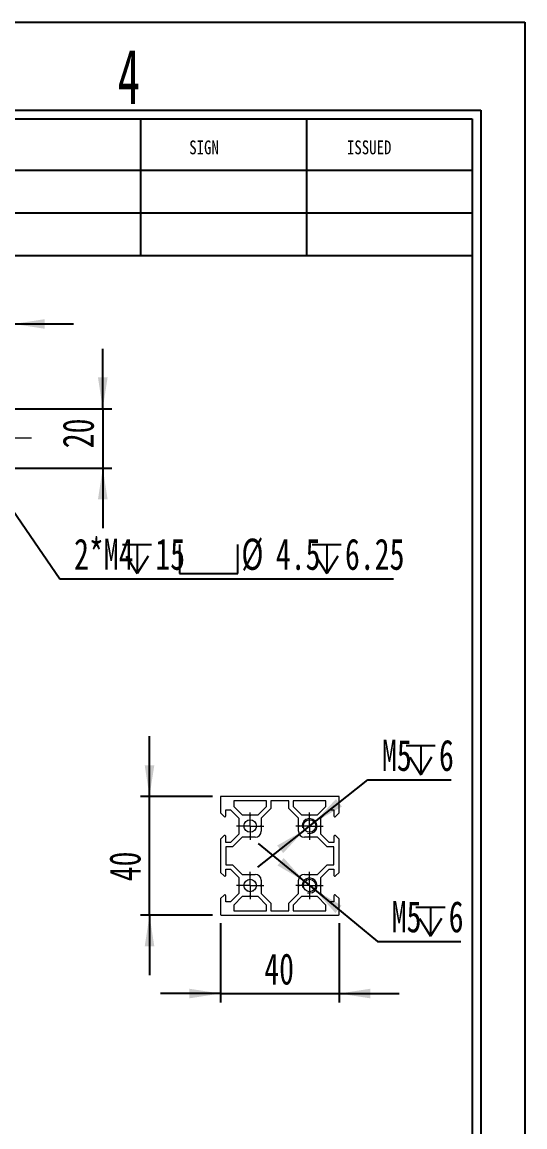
# Model space of a CAD drawing. Header units: millimetres. Extents: x 2 to 295, y 1 to 209.
# Drawn here: x 238.7 to 295.1, y 84.8 to 208.7 of the extents above; entities that cross this region are included whole.
import ezdxf

# ---------------------------------------------------------------- set-up
doc = ezdxf.new("R2010")
doc.units = ezdxf.units.MM
doc.linetypes.add('CENTER', pattern=[10.16, 6.35, -1.27, 1.27, -1.27])
doc.linetypes.add('CENTERX2', pattern=[20.32, 12.7, -2.54, 2.54, -2.54])
doc.layers.add('DIM', color=5, linetype='Continuous')
doc.layers.add('SLD-0', color=179, linetype='Continuous')
doc.layers.add('中心线', color=1, linetype='CENTER', lineweight=15)
doc.styles.add('SLDTEXTSTYLE1', font='TXT', dxfattribs={"width": 0.469})
doc.styles.add('SLDTEXTSTYLE10', font='TXT', dxfattribs={"width": 0.7865})
doc.styles.add('SLDTEXTSTYLE2', font='TXT', dxfattribs={"width": 0.7})
doc.styles.add('SLDTEXTSTYLE6', font='TXT', dxfattribs={"width": 0.6})
doc.dimstyles.new('SLDDIMSTYLE1', dxfattribs={"dimtxt": 3.5, "dimasz": 3.5, "dimexe": 0, "dimexo": 0.0625, "dimgap": 0.875, "dimtad": 2, "dimlfac": 3, "dimrnd": 1e-09, "dimzin": 12, "dimdsep": 46, "dimtxsty": 'SLDTEXTSTYLE1', "dimsah": 1, "dimcen": 0.09, "dimadec": 0, "dimazin": 3, "dimtfac": 1, "dimtmove": 0, "dimatfit": 0, "dimfxl": 0, "dimfrac": 2, "dimtolj": 1, "dimtzin": 12, "dimarcsym": 0})
doc.dimstyles.new('SLDDIMSTYLE2', dxfattribs={"dimtxt": 3.5, "dimasz": 3.5, "dimexe": 0, "dimexo": 0.0625, "dimgap": 0.875, "dimtad": 0, "dimtih": 1, "dimtoh": 1, "dimlfac": 3, "dimrnd": 1e-09, "dimzin": 12, "dimdsep": 46, "dimtxsty": 'SLDTEXTSTYLE1', "dimsah": 1, "dimcen": 0, "dimadec": 0, "dimazin": 3, "dimtfac": 1, "dimtofl": 0, "dimtmove": 0, "dimatfit": 3, "dimfxl": 0, "dimfrac": 2, "dimtolj": 1, "dimtzin": 12, "dimarcsym": 0})
doc.dimstyles.new('SLDDIMSTYLE3', dxfattribs={"dimtxt": 3.5, "dimasz": 3.5, "dimexe": 0, "dimexo": 0.0625, "dimgap": 0.875, "dimtad": 0, "dimtih": 1, "dimtoh": 1, "dimlfac": 3, "dimrnd": 1e-09, "dimzin": 12, "dimdsep": 46, "dimtxsty": 'SLDTEXTSTYLE1', "dimsah": 1, "dimcen": 0, "dimadec": 0, "dimazin": 3, "dimtfac": 1, "dimtmove": 0, "dimatfit": 3, "dimfxl": 0, "dimfrac": 2, "dimtolj": 1, "dimtzin": 12, "dimarcsym": 0})

# ---------------------------------------------------------------- blocks, each defined once
blk = doc.blocks.new('_D_9')
at = {"layer": 'DIM'}
for p, q in [((260.96, 107.61), (260.96, 98.73)), ((274.29, 107.61), (274.29, 98.73)), ((260.96, 99.73), (254.23, 99.73)), ((260.96, 99.73), (274.29, 99.73)), ((274.29, 99.73), (281.02, 99.73))]:
    blk.add_line(p, q, dxfattribs=at)
for points in [[(260.96, 99.73), (257.46, 100.27), (257.46, 99.19)], [(274.29, 99.73), (277.79, 99.19), (277.79, 100.27)]]:
    blk.add_solid(points, dxfattribs=at)
at = {"layer": 'DIM', "insert": (265.88, 104.24), "char_height": 3.5, "attachment_point": 1, "style": 'SLDTEXTSTYLE2'}
blk.add_mtext('40', dxfattribs=at)
blk = doc.blocks.new('_D_10')
at = {"layer": 'DIM'}
for p, q in [((253.01, 121.84), (253.01, 128.58)), ((260.06, 121.84), (252.01, 121.84)), ((253.01, 108.51), (253.01, 121.84)), ((260.06, 108.51), (252.01, 108.51)), ((253.01, 108.51), (253.01, 101.78))]:
    blk.add_line(p, q, dxfattribs=at)
for points in [[(253.01, 121.84), (253.55, 125.34), (252.47, 125.34)], [(253.01, 108.51), (252.47, 105.01), (253.55, 105.01)]]:
    blk.add_solid(points, dxfattribs=at)
at = {"layer": 'DIM', "insert": (248.5, 112.32), "char_height": 3.5, "attachment_point": 1, "rotation": 90, "style": 'SLDTEXTSTYLE2'}
blk.add_mtext('40', dxfattribs=at)
blk = doc.blocks.new('SW_SYMBOL_HOLE_DEPTH')
at = {"layer": 'DIM', "color": 0}
for p, q in [((0, 875), (800, 875)), ((400, 875), (400, 75)), ((100, 555), (400, 75)), ((700, 555), (400, 75))]:
    blk.add_line(p, q, dxfattribs=at)
blk = doc.blocks.new('_D_11')
at = {"layer": 'DIM'}
for p, q in [((271.51, 118.95), (277.49, 123.68)), ((277.49, 123.68), (286.83, 123.68)), ((270.41, 118.08), (271.51, 118.95)), ((270.41, 118.08), (265.13, 113.9))]:
    blk.add_line(p, q, dxfattribs=at)
for points in [[(271.51, 118.95), (274.59, 120.7), (273.92, 121.54)], [(270.41, 118.08), (267.33, 116.33), (268, 115.48)]]:
    blk.add_solid(points, dxfattribs=at)
at = {"layer": 'DIM', "xscale": 0.004072727272727273, "yscale": 0.004072727272727273, "zscale": 0.004072727272727273}
blk.add_blockref('SW_SYMBOL_HOLE_DEPTH', (281.8, 123.97), dxfattribs=at)
at = {"layer": 'DIM', "char_height": 3.5, "attachment_point": 1, "style": 'SLDTEXTSTYLE2'}
for s, insert in [('M5', (279.08, 128.2)), ('6', (285.47, 128.2))]:
    blk.add_mtext(s, dxfattribs=dict(at, insert=insert))
blk = doc.blocks.new('_D_12')
at = {"layer": 'DIM'}
for p, q in [((270.42, 112.29), (265.22, 116.56)), ((270.42, 112.29), (271.5, 111.4)), ((271.5, 111.4), (278.58, 105.58)), ((278.58, 105.58), (287.92, 105.58))]:
    blk.add_line(p, q, dxfattribs=at)
for points in [[(270.42, 112.29), (268.06, 114.93), (267.37, 114.09)], [(271.5, 111.4), (273.86, 108.76), (274.55, 109.59)]]:
    blk.add_solid(points, dxfattribs=at)
at = {"layer": 'DIM', "xscale": 0.004072727272727273, "yscale": 0.004072727272727273, "zscale": 0.004072727272727273}
blk.add_blockref('SW_SYMBOL_HOLE_DEPTH', (282.89, 105.87), dxfattribs=at)
at = {"layer": 'DIM', "char_height": 3.5, "attachment_point": 1, "style": 'SLDTEXTSTYLE2'}
for s, insert in [('M5', (280.17, 110.1)), ('6', (286.56, 110.1))]:
    blk.add_mtext(s, dxfattribs=dict(at, insert=insert))
blk = doc.blocks.new('SW_CENTERMARKSYMBOL_7')
at = {"layer": '中心线', "color": 0}
for p, q in [((0, 0.83), (0, 1.53)), ((-0.83, 0), (-1.53, 0)), ((0, 0), (-0.83, 0)), ((0, 0), (0, 0.83)), ((0, 0), (0, -0.83)), ((0, 0), (0.83, 0)), ((0.83, 0), (1.53, 0)), ((0, -0.83), (0, -1.53))]:
    blk.add_line(p, q, dxfattribs=at)
blk = doc.blocks.new('SW_CENTERMARKSYMBOL_8')
at = {"layer": '中心线', "color": 0}
for p, q in [((0, 0.83), (0, 1.53)), ((-0.83, 0), (-1.53, 0)), ((0, 0), (-0.83, 0)), ((0, 0), (0, 0.83)), ((0, 0), (0, -0.83)), ((0, 0), (0.83, 0)), ((0.83, 0), (1.53, 0)), ((0, -0.83), (0, -1.53))]:
    blk.add_line(p, q, dxfattribs=at)
blk = doc.blocks.new('SW_CENTERMARKSYMBOL_9')
at = {"layer": '中心线', "color": 0}
for p, q in [((0, 0.83), (0, 1.53)), ((-0.83, 0), (-1.53, 0)), ((0, 0), (-0.83, 0)), ((0, 0), (0, 0.83)), ((0, 0), (0, -0.83)), ((0, 0), (0.83, 0)), ((0.83, 0), (1.53, 0)), ((0, -0.83), (0, -1.53))]:
    blk.add_line(p, q, dxfattribs=at)
blk = doc.blocks.new('SW_CENTERMARKSYMBOL_10')
at = {"layer": '中心线', "color": 0}
for p, q in [((0, 0.83), (0, 1.53)), ((-0.83, 0), (-1.53, 0)), ((0, 0), (-0.83, 0)), ((0, 0), (0, 0.83)), ((0, 0), (0, -0.83)), ((0, 0), (0.83, 0)), ((0.83, 0), (1.53, 0)), ((0, -0.83), (0, -1.53))]:
    blk.add_line(p, q, dxfattribs=at)
blk = doc.blocks.new('_D_19')
at = {"layer": 'DIM'}
for p, q in [((234.43, 174.82), (221.59, 174.82)), ((234.43, 167.73), (234.43, 175.82)), ((234.43, 174.82), (237.77, 174.82)), ((237.77, 169.65), (237.77, 175.82)), ((237.77, 174.82), (244.5, 174.82))]:
    blk.add_line(p, q, dxfattribs=at)
for points in [[(234.43, 174.82), (230.93, 175.36), (230.93, 174.28)], [(237.77, 174.82), (241.27, 174.28), (241.27, 175.36)]]:
    blk.add_solid(points, dxfattribs=at)
at = {"layer": 'DIM', "insert": (221.59, 179.33), "char_height": 3.5, "attachment_point": 1, "style": 'SLDTEXTSTYLE2'}
blk.add_mtext('10', dxfattribs=at)
blk = doc.blocks.new('_D_21')
at = {"layer": 'DIM'}
for p, q in [((247.77, 165.32), (247.77, 172.05)), ((236.85, 165.32), (248.77, 165.32)), ((247.77, 165.32), (247.77, 158.65)), ((236.85, 158.65), (248.77, 158.65)), ((247.77, 158.65), (247.77, 151.92))]:
    blk.add_line(p, q, dxfattribs=at)
for points in [[(247.77, 165.32), (248.31, 168.82), (247.23, 168.82)], [(247.77, 158.65), (247.23, 155.15), (248.31, 155.15)]]:
    blk.add_solid(points, dxfattribs=at)
at = {"layer": 'DIM', "insert": (243.26, 160.88), "char_height": 3.5, "attachment_point": 1, "rotation": 90, "style": 'SLDTEXTSTYLE2'}
blk.add_mtext('20', dxfattribs=at)
blk = doc.blocks.new('SW_SYMBOL_HOLE_SPOT')
at = {"layer": 'DIM', "color": 0}
for p, q in [((0, 875), (0, 75)), ((1600, 75), (1600, 875)), ((0, 75), (1600, 75))]:
    blk.add_line(p, q, dxfattribs=at)
blk = doc.blocks.new('_D_23')
at = {"layer": 'DIM'}
for p, q in [((234.43, 158.65), (234.86, 158.03)), ((234.86, 158.03), (242.96, 146.24)), ((242.96, 146.24), (280.37, 146.24))]:
    blk.add_line(p, q, dxfattribs=at)
blk.add_solid([(234.86, 158.03), (236.4, 154.84), (237.28, 155.45)], dxfattribs=at)
at = {"layer": 'DIM', "xscale": 0.004072727272727273, "yscale": 0.004072727272727273, "zscale": 0.004072727272727273}
for name, p in [('SW_SYMBOL_HOLE_DEPTH', (249.99, 146.52)), ('SW_SYMBOL_HOLE_SPOT', (256.38, 146.52)), ('SW_SYMBOL_HOLE_DEPTH', (271.26, 146.52))]:
    blk.add_blockref(name, p, dxfattribs=at)
at = {"layer": 'DIM', "char_height": 3.5, "attachment_point": 1, "style": 'SLDTEXTSTYLE2'}
for s, insert in [('2*M4', (244.55, 150.75)), ('15', (253.66, 150.75)), ('%%c', (263.31, 150.75)), ('4.5', (267.18, 150.75)), ('6.25', (274.93, 150.75))]:
    blk.add_mtext(s, dxfattribs=dict(at, insert=insert))

msp = doc.modelspace()

# ---------------------------------------------------------------- linework, layer by layer
at = {"color": 7, "linetype": 'Continuous', "lineweight": 15}
for p, q in [((260.96, 121.7445), (260.96, 120.0508)), ((274.1933, 121.8445), (261.06, 121.8445)), ((274.2933, 120.0508), (274.2933, 121.7445)), ((261.56, 120.3445), (262.1064, 120.3445)), ((261.56, 119.6526), (261.56, 120.3445)), ((262.1064, 120.3445), (263.0433, 119.4076)), ((262.46, 121.3445), (262.46, 120.698)), ((266.1266, 121.3445), (262.46, 121.3445)), ((262.46, 120.698), (263.3969, 119.7612)), ((265.1898, 119.7612), (266.1266, 120.698)), ((266.6266, 120.4909), (265.5433, 119.4076)), ((266.1266, 120.698), (266.1266, 121.3445)), ((268.6266, 121.3445), (266.6266, 121.3445)), ((266.6266, 121.3445), (266.6266, 120.4909)), ((268.6266, 120.4909), (268.6266, 121.3445)), ((269.71, 119.4076), (268.6266, 120.4909)), ((272.7933, 121.3445), (269.1266, 121.3445)), ((269.1266, 121.3445), (269.1266, 120.698)), ((269.1266, 120.698), (270.0635, 119.7612)), ((271.8564, 119.7612), (272.7933, 120.698)), ((272.21, 119.4076), (273.1469, 120.3445)), ((272.7933, 120.698), (272.7933, 121.3445)), ((273.1469, 120.3445), (273.6933, 120.3445)), ((273.6933, 120.3445), (273.6933, 119.6526)), ((260.988, 119.9831), (261.3893, 119.5819)), ((263.0433, 119.4076), (263.0433, 118.6112)), ((263.3969, 119.7612), (264.1933, 119.7612)), ((264.1933, 119.7612), (264.2933, 119.6612)), ((264.2933, 119.6612), (264.3933, 119.7612)), ((264.3933, 119.7612), (265.1898, 119.7612)), ((265.5433, 119.4076), (265.5433, 118.6112)), ((269.71, 118.6112), (269.71, 119.4076)), ((270.0635, 119.7612), (270.86, 119.7612)), ((270.6224, 119.0945), (270.573, 119.0945)), ((270.86, 119.7612), (270.96, 119.6612)), ((270.96, 119.6612), (271.06, 119.7612)), ((271.06, 119.7612), (271.8564, 119.7612)), ((271.3469, 119.0945), (271.2976, 119.0945)), ((272.21, 118.6112), (272.21, 119.4076)), ((273.864, 119.5819), (274.2653, 119.9831)), ((263.0433, 118.6112), (263.1433, 118.5112)), ((263.1433, 118.5112), (263.0433, 118.4112)), ((263.0433, 118.4112), (263.0433, 117.6147)), ((265.5433, 118.6112), (265.4433, 118.5112)), ((265.4433, 118.5112), (265.5433, 118.4112)), ((265.5433, 118.4112), (265.5433, 117.9278)), ((269.81, 118.5112), (269.71, 118.6112)), ((269.71, 118.4112), (269.81, 118.5112)), ((269.71, 117.9278), (269.71, 118.4112)), ((272.11, 118.5112), (272.21, 118.6112)), ((272.21, 118.4112), (272.11, 118.5112)), ((272.21, 117.6147), (272.21, 118.4112)), ((260.96, 116.9715), (260.96, 113.3841)), ((261.3893, 117.4404), (260.988, 117.0392)), ((261.56, 116.6778), (261.56, 117.3697)), ((262.1064, 116.6778), (261.56, 116.6778)), ((263.0433, 117.6147), (262.1064, 116.6778)), ((263.3969, 117.2612), (262.3135, 116.1778)), ((264.1933, 117.2612), (263.3969, 117.2612)), ((264.2933, 117.3612), (264.1933, 117.2612)), ((264.3933, 117.2612), (264.2933, 117.3612)), ((264.8766, 117.2612), (264.3933, 117.2612)), ((270.86, 117.2612), (270.3766, 117.2612)), ((270.96, 117.3612), (270.86, 117.2612)), ((271.06, 117.2612), (270.96, 117.3612)), ((271.8564, 117.2612), (271.06, 117.2612)), ((272.9398, 116.1778), (271.8564, 117.2612)), ((273.1469, 116.6778), (272.21, 117.6147)), ((273.6933, 116.6778), (273.1469, 116.6778)), ((273.6933, 117.3697), (273.6933, 116.6778)), ((274.2653, 117.0392), (273.864, 117.4404)), ((274.2933, 113.3841), (274.2933, 116.9715)), ((262.3135, 116.1778), (261.56, 116.1778)), ((261.56, 116.1778), (261.56, 114.1778)), ((273.6933, 116.1778), (272.9398, 116.1778)), ((273.6933, 114.1778), (273.6933, 116.1778)), ((261.56, 114.1778), (262.3135, 114.1778)), ((262.3135, 114.1778), (263.3969, 113.0945)), ((271.8564, 113.0945), (272.9398, 114.1778)), ((272.9398, 114.1778), (273.6933, 114.1778)), ((260.988, 113.3165), (261.3893, 112.9152)), ((261.56, 113.6778), (262.1064, 113.6778)), ((261.56, 112.9859), (261.56, 113.6778)), ((262.1064, 113.6778), (263.0433, 112.7409)), ((263.3969, 113.0945), (264.1933, 113.0945)), ((264.1933, 113.0945), (264.2933, 112.9945)), ((264.2933, 112.9945), (264.3933, 113.0945)), ((264.3933, 113.0945), (264.8766, 113.0945)), ((270.3766, 113.0945), (270.86, 113.0945)), ((270.86, 113.0945), (270.96, 112.9945)), ((270.96, 112.9945), (271.06, 113.0945)), ((271.06, 113.0945), (271.8564, 113.0945)), ((272.21, 112.7409), (273.1469, 113.6778)), ((273.1469, 113.6778), (273.6933, 113.6778)), ((273.6933, 113.6778), (273.6933, 112.9859)), ((273.864, 112.9152), (274.2653, 113.3165)), ((263.0433, 112.7409), (263.0433, 111.9445)), ((263.0433, 111.9445), (263.1433, 111.8445)), ((263.1433, 111.8445), (263.0433, 111.7445)), ((263.0433, 111.7445), (263.0433, 110.948)), ((264.8766, 112.1821), (264.8766, 112.2314)), ((265.5433, 111.9445), (265.4433, 111.8445)), ((265.4433, 111.8445), (265.5433, 111.7445)), ((265.5433, 112.4278), (265.5433, 111.9445)), ((265.5433, 111.7445), (265.5433, 110.948)), ((269.71, 111.9445), (269.71, 112.4278)), ((269.81, 111.8445), (269.71, 111.9445)), ((269.71, 111.7445), (269.81, 111.8445)), ((269.71, 110.948), (269.71, 111.7445)), ((270.6224, 112.4278), (270.573, 112.4278)), ((271.3469, 112.4278), (271.2976, 112.4278)), ((271.5433, 112.1821), (271.5433, 112.2314)), ((272.11, 111.8445), (272.21, 111.9445)), ((272.21, 111.7445), (272.11, 111.8445)), ((272.21, 111.9445), (272.21, 112.7409)), ((272.21, 110.948), (272.21, 111.7445)), ((260.96, 110.3049), (260.96, 108.6112)), ((261.3893, 110.7738), (260.988, 110.3725)), ((261.56, 110.0112), (261.56, 110.7031)), ((263.0433, 110.948), (262.1064, 110.0112)), ((263.3969, 110.5945), (262.46, 109.6576)), ((264.1933, 110.5945), (263.3969, 110.5945)), ((263.9064, 111.2612), (263.9557, 111.2612)), ((264.2933, 110.6945), (264.1933, 110.5945)), ((264.3933, 110.5945), (264.2933, 110.6945)), ((265.1898, 110.5945), (264.3933, 110.5945)), ((264.6309, 111.2612), (264.6803, 111.2612)), ((266.1266, 109.6576), (265.1898, 110.5945)), ((265.5433, 110.948), (266.6266, 109.8647)), ((268.6266, 109.8647), (269.71, 110.948)), ((270.0635, 110.5945), (269.1266, 109.6576)), ((270.86, 110.5945), (270.0635, 110.5945)), ((270.96, 110.6945), (270.86, 110.5945)), ((271.06, 110.5945), (270.96, 110.6945)), ((271.8564, 110.5945), (271.06, 110.5945)), ((272.7933, 109.6576), (271.8564, 110.5945)), ((273.1469, 110.0112), (272.21, 110.948)), ((273.6933, 110.7031), (273.6933, 110.0112)), ((274.2653, 110.3725), (273.864, 110.7738)), ((274.2933, 108.6112), (274.2933, 110.3049)), ((262.1064, 110.0112), (261.56, 110.0112)), ((262.46, 109.6576), (262.46, 109.0112)), ((266.1266, 109.0112), (266.1266, 109.6576)), ((266.6266, 109.8647), (266.6266, 109.0112)), ((268.6266, 109.0112), (268.6266, 109.8647)), ((269.1266, 109.6576), (269.1266, 109.0112)), ((272.7933, 109.0112), (272.7933, 109.6576)), ((273.6933, 110.0112), (273.1469, 110.0112)), ((261.06, 108.5112), (274.1933, 108.5112)), ((262.46, 109.0112), (266.1266, 109.0112)), ((266.6266, 109.0112), (268.6266, 109.0112)), ((269.1266, 109.0112), (272.7933, 109.0112))]:
    msp.add_line(p, q, dxfattribs=at)
for centre in [(264.2933, 118.5112), (270.96, 118.5112), (264.2933, 111.8445), (270.96, 111.8445)]:
    msp.add_circle(centre, 0.7, dxfattribs=at)
for centre, radius, start, end in [((261.06, 121.7445), 0.1, 90, 180), ((274.1933, 121.7445), 0.1, 0, 90), ((261.0556, 120.0508), 0.0957, 180, 225), ((261.46, 119.6526), 0.1, 225, 0), ((273.7933, 119.6526), 0.1, 180, 315), ((274.1976, 120.0508), 0.0957, 315, 0), ((264.8766, 117.9278), 0.6667, 270, 0), ((270.3766, 117.9278), 0.6667, 180, 270), ((261.0556, 116.9715), 0.0957, 135, 180), ((261.46, 117.3697), 0.1, 0, 135), ((273.7933, 117.3697), 0.1, 45, 180), ((274.1976, 116.9715), 0.0957, 0, 45), ((261.0556, 113.3841), 0.0957, 180, 225), ((261.46, 112.9859), 0.1, 225, 0), ((264.8766, 112.4278), 0.6667, 0, 90), ((270.3766, 112.4278), 0.6667, 90, 180), ((273.7933, 112.9859), 0.1, 180, 315), ((274.1976, 113.3841), 0.0957, 315, 360), ((261.0556, 110.3049), 0.0957, 135, 180), ((261.46, 110.7031), 0.1, 0, 135), ((273.7933, 110.7031), 0.1, 45, 180), ((274.1976, 110.3049), 0.0957, 0, 45), ((261.06, 108.6112), 0.1, 180, 270), ((274.1933, 108.6112), 0.1, 270, 0)]:
    msp.add_arc(centre, radius, start, end, dxfattribs=at)
at = {"color": 7, "linetype": 'Continuous', "lineweight": 0}
for centre in [(270.96, 118.5112), (270.96, 111.8445)]:
    msp.add_arc(centre, 0.8333, 255, 195, dxfattribs=at)
at = {"layer": 'SLD-0'}
for p, q in [((1.812, 208.6737), (295.1066, 208.6737)), ((295.1066, 208.6737), (295.1066, 1.2938)), ((12.6748, 197.811), (289.1814, 197.811)), ((252.0174, 197.811), (252.0174, 182.5137)), ((270.5994, 197.811), (270.5994, 182.5137)), ((289.1814, 197.811), (289.1814, 7.2189))]:
    msp.add_line(p, q, dxfattribs=at)
at = {"layer": 'SLD-0', "color": 6, "linetype": 'Continuous'}
for p, q in [((11.6873, 198.7985), (290.1689, 198.7985)), ((290.1689, 198.7985), (290.1689, 6.2314))]:
    msp.add_line(p, q, dxfattribs=at)
at = {"layer": 'SLD-0', "color": 179, "linetype": 'Continuous'}
for p, q in [((178.6588, 192.0745), (289.1814, 192.0745)), ((178.6588, 187.2941), (289.1814, 187.2941)), ((178.6588, 182.5137), (289.1814, 182.5137))]:
    msp.add_line(p, q, dxfattribs=at)
at = {"layer": '中心线', "linetype": 'CENTERX2', "lineweight": 0, "ltscale": 1.666667}
msp.add_line((129.101, 162.0342), (239.7677, 162.0342), dxfattribs=at)

# ---------------------------------------------------------------- block references
at = {"layer": '中心线'}
for name, p in [('SW_CENTERMARKSYMBOL_10', (264.2933, 118.5112)), ('SW_CENTERMARKSYMBOL_8', (270.96, 118.5112)), ('SW_CENTERMARKSYMBOL_9', (264.2933, 111.8445)), ('SW_CENTERMARKSYMBOL_7', (270.96, 111.8445))]:
    msp.add_blockref(name, p, dxfattribs=at)

# ---------------------------------------------------------------- texts
at = {"layer": 'SLD-0', "insert": (249.4405, 205.6593), "char_height": 6.172, "attachment_point": 1, "style": 'SLDTEXTSTYLE6'}
msp.add_mtext('4', dxfattribs=at)
at = {"layer": 'SLD-0', "color": 179, "char_height": 1.55363, "attachment_point": 1, "style": 'SLDTEXTSTYLE10'}
for s, insert in [('SIGN', (257.4664, 195.4001)), ('ISSUED', (275.1481, 195.4001))]:
    msp.add_mtext(s, dxfattribs=dict(at, insert=insert))

# ---------------------------------------------------------------- dimensions: what is measured, and where the dimension line sits
at = {"layer": 'DIM'}
for base, p1, p2, picture, middle in [((237.7677, 174.8222), (234.4343, 166.7342), (237.7677, 168.6509), '_D_19', (222.9546, 174.8222)), ((274.2933, 99.7288), (260.96, 108.6112), (274.2933, 108.6112), '_D_9', (267.2393, 99.7288))]:
    dim = msp.add_linear_dim(base=base, p1=p1, p2=p2, dimstyle='SLDDIMSTYLE1', dxfattribs=at)
    dim.commit()
    dim.dimension.update_dxf_attribs({"geometry": picture, "text_midpoint": middle, "dimtype": 160})
for base, p1, p2, picture, middle in [((247.7677, 158.6509), (235.851, 165.3176), (235.851, 158.6509), '_D_21', (247.7677, 162.2382)), ((253.0082, 121.8445), (261.06, 108.5112), (261.06, 121.8445), '_D_10', (253.0082, 113.6837))]:
    dim = msp.add_linear_dim(base=base, p1=p1, p2=p2, angle=90, dimstyle='SLDDIMSTYLE1', dxfattribs=at)
    dim.commit()
    dim.dimension.update_dxf_attribs({"geometry": picture, "text_midpoint": middle, "dimtype": 160})
dim = msp.add_radius_dim(center=(234.4343, 158.6509), mpoint=(234.859, 158.0327), text='2*M4{\\fGDT;x}15{\\fGDT;v}%%c4.5{\\fGDT;x}6.25', dimstyle='SLDDIMSTYLE2', override={"dimpost": '<>'}, dxfattribs=at)
dim.commit()
dim.dimension.update_dxf_attribs({"geometry": '_D_23', "text_midpoint": (262.4614, 148.4865), "dimtype": 164})
for p1, p2, picture, middle in [((271.5088, 118.9457), (270.4112, 118.0767), '_D_11', (282.9559, 125.9337)), ((271.5009, 111.4002), (270.4191, 112.2888), '_D_12', (284.0429, 107.835))]:
    dim = msp.add_diameter_dim_2p(p1=p1, p2=p2, text='M5{\\fGDT;x}6', dimstyle='SLDDIMSTYLE3', override={"dimpost": '<>'}, dxfattribs=at)
    dim.commit()
    dim.dimension.update_dxf_attribs({"geometry": picture, "text_midpoint": middle, "dimtype": 163})

doc.saveas('drawing.dxf')
